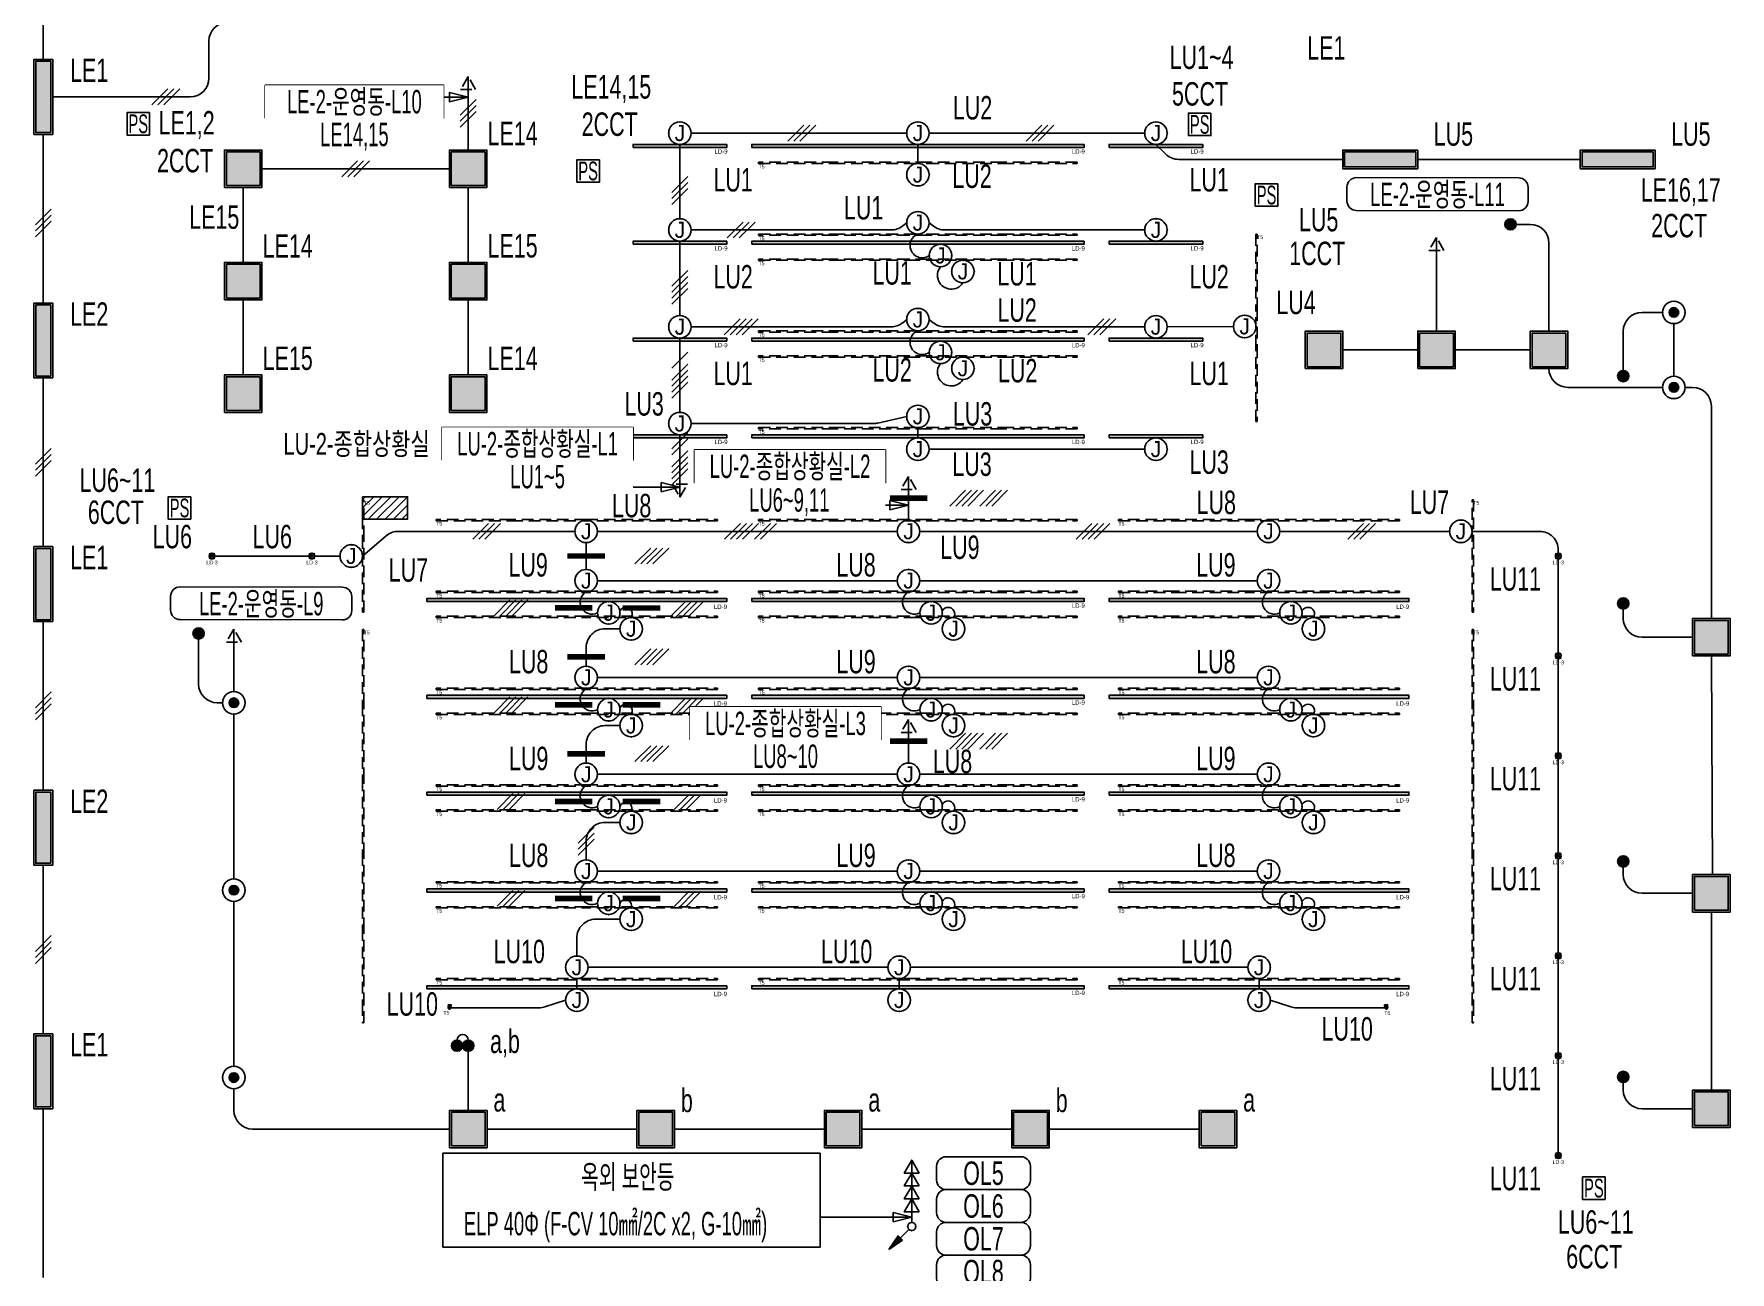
# Model space of a CAD drawing. Header units: millimetres. Extents: x 86947 to 500447, y -530175 to 1059536.
# Drawn here: x 126004 to 153154, y -99159 to -79336 of the extents above; entities that cross this region are included whole.
import ezdxf
from ezdxf.enums import TextEntityAlignment as Align

# ---------------------------------------------------------------- set-up
doc = ezdxf.new("R2010")
doc.units = ezdxf.units.MM
doc.header["$LTSCALE"] = 150
doc.set_wipeout_variables(frame=1)
for name, pattern in [('D1', [3, 1, -1, 1]), ('DASHDOT', [25.4, 12.7, -6.35, 0, -6.35]), ('DASHED2', [0.375, 0.25, -0.125]), ('DH-HID2', [1.2, 0.8, -0.4])]:
    doc.linetypes.add(name, pattern=pattern)
for name, color, linetype in [('------01 Distribution Panel', 3, 'Continuous'), ('------01 Distribution Panel_UPS_Emgency', 232, 'Continuous'), ('------03 Lighting Fixture', 3, 'Continuous'), ('------04 Lighting Switch', 2, 'Continuous'), ('------04 Number of Strands (가닥수)', 1, 'Continuous'), ('-----20 General Symbol', 3, 'Continuous'), ('-----21 Embeded Wire in Ceiling or Wall', 4, 'Continuous'), ('-----23 Concealed or Exposed Wire', 4, 'D1'), ('-----29 Indicator', 1, 'Continuous'), ('6', 6, 'Continuous'), ('e', 1, 'Continuous'), ('ELE4', 3, 'Continuous'), ('FU-FURM', 1, 'DH-HID2'), ('I-C-LIGHT', 10, 'Continuous'), ('I-C-MAIN', 4, 'Continuous')]:
    doc.layers.add(name, color=color, linetype=linetype)
doc.styles.add('ELEC', font='')
doc.styles.get('ELEC').set_extended_font_data('Dotum')

# ---------------------------------------------------------------- blocks, each defined once
blk = doc.blocks.new('*U15')
blk.add_lwpolyline([(150, 0), (-150, 0), (-150, -300), (150, -300)], close=True)
at = {"style": 'ELEC', "width": 0.6}
blk.add_text('PS', height=250, dxfattribs=at).set_placement((0, -150), align=Align.MIDDLE)
blk = doc.blocks.new('*U12')
h = blk.add_hatch(color=256)
edge = h.paths.add_edge_path()
edge.add_arc((0, -75), 75, 0, 360)
blk.add_circle((0, -75), 75)
blk = doc.blocks.new('E16')
at = {"linetype": 'Continuous'}
h = blk.add_hatch(color=256, dxfattribs=at)
h.dxf.hatch_style = 1
h.paths.add_polyline_path([(570, -120), (570, 120), (-570, 120), (-570, -120)])
blk.add_lwpolyline([(600, 150), (-600, 150), (-600, -150), (600, -150)], close=True, dxfattribs=at)
at = {"color": 1, "linetype": 'Continuous'}
blk.add_lwpolyline([(570, 120), (-570, 120), (-570, -120), (570, -120)], close=True, dxfattribs=at)
blk = doc.blocks.new('E21')
h = blk.add_hatch(color=256)
h.dxf.hatch_style = 1
h.paths.add_polyline_path([(-270, 270), (-270, -270), (270, -270), (270, 270)])
blk.add_lwpolyline([(-300, -300), (300, -300), (300, 300), (-300, 300)], close=True)
at = {"color": 1, "linetype": 'Continuous'}
blk.add_lwpolyline([(-270, -270), (270, -270), (270, 270), (-270, 270)], close=True, dxfattribs=at)
blk = doc.blocks.new('D02')
at = {"linetype": 'Continuous'}
for radius in [150, 64.3]:
    blk.add_circle((0, 0), radius, dxfattribs=at)
for p in [(-150, 0), (0, 150), (150, 0), (0, -150)]:
    blk.add_point(p)
blk = doc.blocks.new('G07-1')
blk.add_hatch(color=256).paths.add_polyline_path([(64, 0, 1), (-64, 0, 1)])
blk.add_blockref('D02', (0, 0))
blk = doc.blocks.new('line lt2')
at = {"layer": 'I-C-LIGHT', "ltscale": 0.3, "true_color": 0xfeeab9}
h = blk.add_hatch(color=254, dxfattribs=at)
h.dxf.hatch_style = 1
h.paths.add_polyline_path([(1471994, 279764), (1477314, 279764), (1477314, 279814), (1471994, 279814)])
at = {"layer": 'I-C-LIGHT', "color": 251, "ltscale": 0.3}
blk.add_lwpolyline([(1471994, 279764), (1477314, 279764), (1477314, 279814), (1471994, 279814)], close=True, dxfattribs=at)
at = {"layer": 'I-C-MAIN'}
for points in [[(1471994, 279814), (1477314, 279814)], [(1471994, 279764), (1477314, 279764)]]:
    blk.add_lwpolyline(points, dxfattribs=at)
at = {"color": 9, "insert": (1477117, 279735), "char_height": 70, "width": 560.53, "attachment_point": 1, "line_spacing_factor": 0.45, "style": 'ELEC'}
blk.add_mtext('LD-9', dxfattribs=at)
blk = doc.blocks.new('A$C092A2ABF')
at = {"layer": 'ELE4', "color": 1, "ltscale": 10}
blk.add_lwpolyline([(6, 11), (6, 0), (32, 0), (32, 11)], close=True, dxfattribs=at)
blk.add_circle((19, 26), 11.2, dxfattribs=at)
for centre, start, end in [((-5, 21), 318.5135, 357.6446), ((43, 21), 182.3554, 221.4865)]:
    blk.add_arc(centre, 14.5, start, end, dxfattribs=at)
at = {"layer": 'FU-FURM', "linetype": 'DASHDOT', "ltscale": 30}
for p, q in [((0, 26), (39, 26)), ((19, 6), (19, 45))]:
    blk.add_line(p, q, dxfattribs=at)
blk = doc.blocks.new('LD-3')
at = {"layer": 'I-C-LIGHT', "color": 1}
for p, q in [((851536, 286856), (851443, 286950)), ((851536, 286950), (851443, 286856))]:
    blk.add_line(p, q, dxfattribs=at)
at = {"layer": 'I-C-LIGHT', "color": 5}
for radius in [46.2, 21.1, 15.8]:
    blk.add_circle((851490, 286903), radius, dxfattribs=at)
at = {"layer": 'I-C-LIGHT', "color": 251}
blk.add_circle((851490, 286903), 15, dxfattribs=at)
at = {"layer": 'I-C-LIGHT', "color": 9, "insert": (851490, 286799), "char_height": 60, "width": 195.11, "attachment_point": 5, "style": 'ELEC'}
blk.add_mtext('LD-3', dxfattribs=at)
blk = doc.blocks.new('2F 인테리어')
at = {"layer": 'I-C-LIGHT', "ltscale": 0.3, "true_color": 0xfeeab9}
h = blk.add_hatch(color=254, dxfattribs=at)
h.dxf.hatch_style = 1
h.paths.add_polyline_path([(-116706, -81105), (-116706, -81155), (-115206, -81155), (-115206, -81105)])
h = blk.add_hatch(color=254, dxfattribs=at)
h.dxf.hatch_style = 1
h.paths.add_polyline_path([(-109086, -81105), (-109086, -81155), (-107586, -81155), (-107586, -81105)])
h = blk.add_hatch(color=254, dxfattribs=at)
h.dxf.hatch_style = 1
h.paths.add_polyline_path([(-116706, -82655), (-116706, -82705), (-115206, -82705), (-115206, -82655)])
h = blk.add_hatch(color=254, dxfattribs=at)
h.dxf.hatch_style = 1
h.paths.add_polyline_path([(-109086, -82655), (-109086, -82705), (-107586, -82705), (-107586, -82655)])
h = blk.add_hatch(color=254, dxfattribs=at)
h.dxf.hatch_style = 1
h.paths.add_polyline_path([(-116706, -84205), (-116706, -84255), (-115206, -84255), (-115206, -84205)])
h = blk.add_hatch(color=254, dxfattribs=at)
h.dxf.hatch_style = 1
h.paths.add_polyline_path([(-109086, -84205), (-109086, -84255), (-107586, -84255), (-107586, -84205)])
h = blk.add_hatch(color=254, dxfattribs=at)
h.dxf.hatch_style = 1
h.paths.add_polyline_path([(-116706, -85755), (-116706, -85805), (-115206, -85805), (-115206, -85755)])
h = blk.add_hatch(color=254, dxfattribs=at)
h.dxf.hatch_style = 1
h.paths.add_polyline_path([(-109086, -85755), (-109086, -85805), (-107586, -85805), (-107586, -85755)])
h = blk.add_hatch(color=254, dxfattribs=at)
h.dxf.hatch_style = 1
h.paths.add_polyline_path([(-120006, -88425), (-115206, -88425), (-115206, -88375), (-120006, -88375)])
h = blk.add_hatch(color=254, dxfattribs=at)
h.dxf.hatch_style = 1
h.paths.add_polyline_path([(-109086, -88425), (-104286, -88425), (-104286, -88375), (-109086, -88375)])
h = blk.add_hatch(color=254, dxfattribs=at)
h.dxf.hatch_style = 1
h.paths.add_polyline_path([(-120006, -89975), (-115206, -89975), (-115206, -89925), (-120006, -89925)])
h = blk.add_hatch(color=254, dxfattribs=at)
h.dxf.hatch_style = 1
h.paths.add_polyline_path([(-109086, -89975), (-104286, -89975), (-104286, -89925), (-109086, -89925)])
h = blk.add_hatch(color=254, dxfattribs=at)
h.dxf.hatch_style = 1
h.paths.add_polyline_path([(-120006, -91525), (-115206, -91525), (-115206, -91475), (-120006, -91475)])
h = blk.add_hatch(color=254, dxfattribs=at)
h.dxf.hatch_style = 1
h.paths.add_polyline_path([(-109086, -91525), (-104286, -91525), (-104286, -91475), (-109086, -91475)])
h = blk.add_hatch(color=254, dxfattribs=at)
h.dxf.hatch_style = 1
h.paths.add_polyline_path([(-120006, -93075), (-115206, -93075), (-115206, -93025), (-120006, -93025)])
h = blk.add_hatch(color=254, dxfattribs=at)
h.dxf.hatch_style = 1
h.paths.add_polyline_path([(-109086, -93075), (-104286, -93075), (-104286, -93025), (-109086, -93025)])
h = blk.add_hatch(color=254, dxfattribs=at)
h.dxf.hatch_style = 1
h.paths.add_polyline_path([(-120006, -94625), (-115206, -94625), (-115206, -94575), (-120006, -94575)])
h = blk.add_hatch(color=254, dxfattribs=at)
h.dxf.hatch_style = 1
h.paths.add_polyline_path([(-109086, -94625), (-104286, -94625), (-104286, -94575), (-109086, -94575)])
at = {"layer": 'I-C-LIGHT', "color": 251, "ltscale": 0.3, "elevation": 0}
for points in [[(-116706, -81155), (-115206, -81155), (-115206, -81105), (-116706, -81105), (-116706, -81155)], [(-109086, -81155), (-107586, -81155), (-107586, -81105), (-109086, -81105), (-109086, -81155)], [(-116706, -82705), (-115206, -82705), (-115206, -82655), (-116706, -82655), (-116706, -82705)], [(-109086, -82705), (-107586, -82705), (-107586, -82655), (-109086, -82655), (-109086, -82705)], [(-109086, -84255), (-107586, -84255), (-107586, -84205), (-109086, -84205), (-109086, -84255)], [(-109086, -85805), (-107586, -85805), (-107586, -85755), (-109086, -85755), (-109086, -85805)]]:
    blk.add_lwpolyline(points, dxfattribs=at)
at = {"layer": 'I-C-LIGHT', "linetype": 'DASHED2', "ltscale": 5}
for points in [[(-114696, -81410), (-113496, -81410), (-113496, -81390), (-114696, -81390)], [(-113496, -81410), (-112296, -81410), (-112296, -81390), (-113496, -81390)], [(-112296, -81410), (-111996, -81410), (-111996, -81390), (-112296, -81390)], [(-111996, -81410), (-110796, -81410), (-110796, -81390), (-111996, -81390)], [(-110796, -81410), (-109596, -81410), (-109596, -81390), (-110796, -81390)], [(-114696, -82540), (-113496, -82540), (-113496, -82560), (-114696, -82560)], [(-113496, -82540), (-112296, -82540), (-112296, -82560), (-113496, -82560)], [(-112296, -82540), (-111996, -82540), (-111996, -82560), (-112296, -82560)], [(-111996, -82540), (-110796, -82540), (-110796, -82560), (-111996, -82560)], [(-110796, -82540), (-109596, -82540), (-109596, -82560), (-110796, -82560)], [(-114696, -84090), (-113496, -84090), (-113496, -84110), (-114696, -84110)], [(-113496, -84090), (-112296, -84090), (-112296, -84110), (-113496, -84110)], [(-112296, -84090), (-111996, -84090), (-111996, -84110), (-112296, -84110)], [(-111996, -84090), (-110796, -84090), (-110796, -84110), (-111996, -84110)], [(-110796, -84090), (-109596, -84090), (-109596, -84110), (-110796, -84110)], [(-114696, -85640), (-113496, -85640), (-113496, -85660), (-114696, -85660)], [(-113496, -85640), (-112296, -85640), (-112296, -85660), (-113496, -85660)], [(-112296, -85640), (-111996, -85640), (-111996, -85660), (-112296, -85660)], [(-111996, -85640), (-110796, -85640), (-110796, -85660), (-111996, -85660)], [(-110796, -85640), (-109596, -85640), (-109596, -85660), (-110796, -85660)], [(-121016, -87395), (-121016, -86795), (-121036, -86795), (-121036, -87395)], [(-103276, -87395), (-103276, -86795), (-103256, -86795), (-103256, -87395)], [(-119856, -87130), (-118656, -87130), (-118656, -87110), (-119856, -87110)], [(-118656, -87130), (-117456, -87130), (-117456, -87110), (-118656, -87110)], [(-116256, -87130), (-117456, -87130), (-117456, -87110), (-116256, -87110)], [(-115356, -87130), (-116256, -87130), (-116256, -87110), (-115356, -87110)], [(-114696, -87130), (-113496, -87130), (-113496, -87110), (-114696, -87110)], [(-113496, -87130), (-112296, -87130), (-112296, -87110), (-113496, -87110)], [(-112296, -87130), (-111996, -87130), (-111996, -87110), (-112296, -87110)], [(-111996, -87130), (-110796, -87130), (-110796, -87110), (-111996, -87110)], [(-110796, -87130), (-109596, -87130), (-109596, -87110), (-110796, -87110)], [(-108936, -87130), (-108036, -87130), (-108036, -87110), (-108936, -87110)], [(-108036, -87130), (-106836, -87130), (-106836, -87110), (-108036, -87110)], [(-105636, -87130), (-106836, -87130), (-106836, -87110), (-105636, -87110)], [(-104436, -87130), (-105636, -87130), (-105636, -87110), (-104436, -87110)], [(-121016, -88595), (-121016, -87395), (-121036, -87395), (-121036, -88595)], [(-103276, -88595), (-103276, -87395), (-103256, -87395), (-103256, -88595)], [(-119856, -88680), (-118656, -88680), (-118656, -88660), (-119856, -88660)], [(-118656, -88680), (-117456, -88680), (-117456, -88660), (-118656, -88660)], [(-116256, -88680), (-117456, -88680), (-117456, -88660), (-116256, -88660)], [(-115356, -88680), (-116256, -88680), (-116256, -88660), (-115356, -88660)], [(-114696, -88680), (-113496, -88680), (-113496, -88660), (-114696, -88660)], [(-113496, -88680), (-112296, -88680), (-112296, -88660), (-113496, -88660)], [(-112296, -88680), (-111996, -88680), (-111996, -88660), (-112296, -88660)], [(-111996, -88680), (-110796, -88680), (-110796, -88660), (-111996, -88660)], [(-110796, -88680), (-109596, -88680), (-109596, -88660), (-110796, -88660)], [(-108936, -88680), (-108036, -88680), (-108036, -88660), (-108936, -88660)], [(-108036, -88680), (-106836, -88680), (-106836, -88660), (-108036, -88660)], [(-105636, -88680), (-106836, -88680), (-106836, -88660), (-105636, -88660)], [(-104436, -88680), (-105636, -88680), (-105636, -88660), (-104436, -88660)], [(-119856, -90230), (-118656, -90230), (-118656, -90210), (-119856, -90210)], [(-118656, -90230), (-117456, -90230), (-117456, -90210), (-118656, -90210)], [(-116256, -90230), (-117456, -90230), (-117456, -90210), (-116256, -90210)], [(-115356, -90230), (-116256, -90230), (-116256, -90210), (-115356, -90210)], [(-114696, -90230), (-113496, -90230), (-113496, -90210), (-114696, -90210)], [(-113496, -90230), (-112296, -90230), (-112296, -90210), (-113496, -90210)], [(-112296, -90230), (-111996, -90230), (-111996, -90210), (-112296, -90210)], [(-111996, -90230), (-110796, -90230), (-110796, -90210), (-111996, -90210)], [(-110796, -90230), (-109596, -90230), (-109596, -90210), (-110796, -90210)], [(-108936, -90230), (-108036, -90230), (-108036, -90210), (-108936, -90210)], [(-108036, -90230), (-106836, -90230), (-106836, -90210), (-108036, -90210)], [(-105636, -90230), (-106836, -90230), (-106836, -90210), (-105636, -90210)], [(-104436, -90230), (-105636, -90230), (-105636, -90210), (-104436, -90210)], [(-119856, -91780), (-118656, -91780), (-118656, -91760), (-119856, -91760)], [(-118656, -91780), (-117456, -91780), (-117456, -91760), (-118656, -91760)], [(-116256, -91780), (-117456, -91780), (-117456, -91760), (-116256, -91760)], [(-115356, -91780), (-116256, -91780), (-116256, -91760), (-115356, -91760)], [(-114696, -91780), (-113496, -91780), (-113496, -91760), (-114696, -91760)], [(-113496, -91780), (-112296, -91780), (-112296, -91760), (-113496, -91760)], [(-112296, -91780), (-111996, -91780), (-111996, -91760), (-112296, -91760)], [(-111996, -91780), (-110796, -91780), (-110796, -91760), (-111996, -91760)], [(-110796, -91780), (-109596, -91780), (-109596, -91760), (-110796, -91760)], [(-108936, -91780), (-108036, -91780), (-108036, -91760), (-108936, -91760)], [(-108036, -91780), (-106836, -91780), (-106836, -91760), (-108036, -91760)], [(-105636, -91780), (-106836, -91780), (-106836, -91760), (-105636, -91760)], [(-104436, -91780), (-105636, -91780), (-105636, -91760), (-104436, -91760)], [(-119856, -93330), (-118656, -93330), (-118656, -93310), (-119856, -93310)], [(-118656, -93330), (-117456, -93330), (-117456, -93310), (-118656, -93310)], [(-116256, -93330), (-117456, -93330), (-117456, -93310), (-116256, -93310)], [(-115356, -93330), (-116256, -93330), (-116256, -93310), (-115356, -93310)], [(-114696, -93330), (-113496, -93330), (-113496, -93310), (-114696, -93310)], [(-113496, -93330), (-112296, -93330), (-112296, -93310), (-113496, -93310)], [(-112296, -93330), (-111996, -93330), (-111996, -93310), (-112296, -93310)], [(-111996, -93330), (-110796, -93330), (-110796, -93310), (-111996, -93310)], [(-110796, -93330), (-109596, -93330), (-109596, -93310), (-110796, -93310)], [(-108936, -93330), (-108036, -93330), (-108036, -93310), (-108936, -93310)], [(-108036, -93330), (-106836, -93330), (-106836, -93310), (-108036, -93310)], [(-105636, -93330), (-106836, -93330), (-106836, -93310), (-105636, -93310)], [(-104436, -93330), (-105636, -93330), (-105636, -93310), (-104436, -93310)]]:
    blk.add_lwpolyline(points, close=True, dxfattribs=at)
at = {"layer": 'I-C-LIGHT', "linetype": 'DASHED2', "ltscale": 5, "elevation": 0}
for points in [[(-106736, -82542), (-106736, -83742), (-106716, -83742), (-106716, -82542)], [(-114696, -82960), (-113496, -82960), (-113496, -82940), (-114696, -82940)], [(-113496, -82960), (-112296, -82960), (-112296, -82940), (-113496, -82940)], [(-112296, -82960), (-111996, -82960), (-111996, -82940), (-112296, -82940)], [(-111996, -82960), (-110796, -82960), (-110796, -82940), (-111996, -82940)], [(-110796, -82960), (-109596, -82960), (-109596, -82940), (-110796, -82940)], [(-106736, -84342), (-106736, -83742), (-106716, -83742), (-106716, -84342)], [(-106736, -85542), (-106736, -84342), (-106716, -84342), (-106716, -85542)], [(-114696, -84510), (-113496, -84510), (-113496, -84490), (-114696, -84490)], [(-113496, -84510), (-112296, -84510), (-112296, -84490), (-113496, -84490)], [(-112296, -84510), (-111996, -84510), (-111996, -84490), (-112296, -84490)], [(-111996, -84510), (-110796, -84510), (-110796, -84490), (-111996, -84490)], [(-110796, -84510), (-109596, -84510), (-109596, -84490), (-110796, -84490)], [(-119856, -88280), (-118656, -88280), (-118656, -88260), (-119856, -88260)], [(-118656, -88280), (-117456, -88280), (-117456, -88260), (-118656, -88260)], [(-116256, -88280), (-117456, -88280), (-117456, -88260), (-116256, -88260)], [(-115356, -88280), (-116256, -88280), (-116256, -88260), (-115356, -88260)], [(-114696, -88260), (-113496, -88260), (-113496, -88280), (-114696, -88280)], [(-113496, -88260), (-112296, -88260), (-112296, -88280), (-113496, -88280)], [(-112296, -88260), (-111996, -88260), (-111996, -88280), (-112296, -88280)], [(-111996, -88260), (-110796, -88260), (-110796, -88280), (-111996, -88280)], [(-110796, -88260), (-109596, -88260), (-109596, -88280), (-110796, -88280)], [(-108936, -88280), (-108036, -88280), (-108036, -88260), (-108936, -88260)], [(-108036, -88280), (-106836, -88280), (-106836, -88260), (-108036, -88260)], [(-105636, -88280), (-106836, -88280), (-106836, -88260), (-105636, -88260)], [(-104436, -88280), (-105636, -88280), (-105636, -88260), (-104436, -88260)], [(-121016, -90070), (-121016, -88870), (-121036, -88870), (-121036, -90070)], [(-103276, -90070), (-103276, -88870), (-103256, -88870), (-103256, -90070)], [(-119856, -89830), (-118656, -89830), (-118656, -89810), (-119856, -89810)], [(-118656, -89830), (-117456, -89830), (-117456, -89810), (-118656, -89810)], [(-116256, -89830), (-117456, -89830), (-117456, -89810), (-116256, -89810)], [(-115356, -89830), (-116256, -89830), (-116256, -89810), (-115356, -89810)], [(-114696, -89810), (-113496, -89810), (-113496, -89830), (-114696, -89830)], [(-113496, -89810), (-112296, -89810), (-112296, -89830), (-113496, -89830)], [(-112296, -89810), (-111996, -89810), (-111996, -89830), (-112296, -89830)], [(-111996, -89810), (-110796, -89810), (-110796, -89830), (-111996, -89830)], [(-110796, -89810), (-109596, -89810), (-109596, -89830), (-110796, -89830)], [(-108936, -89830), (-108036, -89830), (-108036, -89810), (-108936, -89810)], [(-108036, -89830), (-106836, -89830), (-106836, -89810), (-108036, -89810)], [(-105636, -89830), (-106836, -89830), (-106836, -89810), (-105636, -89810)], [(-104436, -89830), (-105636, -89830), (-105636, -89810), (-104436, -89810)], [(-121016, -91270), (-121016, -90070), (-121036, -90070), (-121036, -91270)], [(-103276, -91270), (-103276, -90070), (-103256, -90070), (-103256, -91270)], [(-121016, -92470), (-121016, -91270), (-121036, -91270), (-121036, -92470)], [(-119856, -91380), (-118656, -91380), (-118656, -91360), (-119856, -91360)], [(-118656, -91380), (-117456, -91380), (-117456, -91360), (-118656, -91360)], [(-116256, -91380), (-117456, -91380), (-117456, -91360), (-116256, -91360)], [(-115356, -91380), (-116256, -91380), (-116256, -91360), (-115356, -91360)], [(-114696, -91360), (-113496, -91360), (-113496, -91380), (-114696, -91380)], [(-113496, -91360), (-112296, -91360), (-112296, -91380), (-113496, -91380)], [(-112296, -91360), (-111996, -91360), (-111996, -91380), (-112296, -91380)], [(-111996, -91360), (-110796, -91360), (-110796, -91380), (-111996, -91380)], [(-110796, -91360), (-109596, -91360), (-109596, -91380), (-110796, -91380)], [(-108936, -91380), (-108036, -91380), (-108036, -91360), (-108936, -91360)], [(-108036, -91380), (-106836, -91380), (-106836, -91360), (-108036, -91360)], [(-105636, -91380), (-106836, -91380), (-106836, -91360), (-105636, -91360)], [(-104436, -91380), (-105636, -91380), (-105636, -91360), (-104436, -91360)], [(-103276, -92470), (-103276, -91270), (-103256, -91270), (-103256, -92470)], [(-121016, -93670), (-121016, -92470), (-121036, -92470), (-121036, -93670)], [(-103276, -93670), (-103276, -92470), (-103256, -92470), (-103256, -93670)], [(-119856, -92930), (-118656, -92930), (-118656, -92910), (-119856, -92910)], [(-118656, -92930), (-117456, -92930), (-117456, -92910), (-118656, -92910)], [(-116256, -92930), (-117456, -92930), (-117456, -92910), (-116256, -92910)], [(-115356, -92930), (-116256, -92930), (-116256, -92910), (-115356, -92910)], [(-114696, -92910), (-113496, -92910), (-113496, -92930), (-114696, -92930)], [(-113496, -92910), (-112296, -92910), (-112296, -92930), (-113496, -92930)], [(-112296, -92910), (-111996, -92910), (-111996, -92930), (-112296, -92930)], [(-111996, -92910), (-110796, -92910), (-110796, -92930), (-111996, -92930)], [(-110796, -92910), (-109596, -92910), (-109596, -92930), (-110796, -92930)], [(-108936, -92930), (-108036, -92930), (-108036, -92910), (-108936, -92910)], [(-108036, -92930), (-106836, -92930), (-106836, -92910), (-108036, -92910)], [(-105636, -92930), (-106836, -92930), (-106836, -92910), (-105636, -92910)], [(-104436, -92930), (-105636, -92930), (-105636, -92910), (-104436, -92910)], [(-121016, -94870), (-121016, -93670), (-121036, -93670), (-121036, -94870)], [(-103276, -94870), (-103276, -93670), (-103256, -93670), (-103256, -94870)], [(-119856, -94480), (-118656, -94480), (-118656, -94460), (-119856, -94460)], [(-118656, -94480), (-117456, -94480), (-117456, -94460), (-118656, -94460)], [(-116256, -94480), (-117456, -94480), (-117456, -94460), (-116256, -94460)], [(-115356, -94480), (-116256, -94480), (-116256, -94460), (-115356, -94460)], [(-114696, -94460), (-113496, -94460), (-113496, -94480), (-114696, -94480)], [(-113496, -94460), (-112296, -94460), (-112296, -94480), (-113496, -94480)], [(-112296, -94460), (-111996, -94460), (-111996, -94480), (-112296, -94480)], [(-111996, -94460), (-110796, -94460), (-110796, -94480), (-111996, -94480)], [(-110796, -94460), (-109596, -94460), (-109596, -94480), (-110796, -94480)], [(-108936, -94480), (-108036, -94480), (-108036, -94460), (-108936, -94460)], [(-108036, -94480), (-106836, -94480), (-106836, -94460), (-108036, -94460)], [(-105636, -94480), (-106836, -94480), (-106836, -94460), (-105636, -94460)], [(-104436, -94480), (-105636, -94480), (-105636, -94460), (-104436, -94460)], [(-121016, -95170), (-121016, -94870), (-121036, -94870), (-121036, -95170)], [(-103276, -95170), (-103276, -94870), (-103256, -94870), (-103256, -95170)]]:
    blk.add_lwpolyline(points, close=True, dxfattribs=at)
at = {"layer": 'I-C-LIGHT', "color": 251, "ltscale": 0.3}
for points in [[(-116706, -84255), (-115206, -84255), (-115206, -84205), (-116706, -84205), (-116706, -84255)], [(-116706, -85805), (-115206, -85805), (-115206, -85755), (-116706, -85755), (-116706, -85805)]]:
    blk.add_lwpolyline(points, dxfattribs=at)
for points in [[(-120006, -88425), (-115206, -88425), (-115206, -88375), (-120006, -88375)], [(-109086, -88425), (-104286, -88425), (-104286, -88375), (-109086, -88375)], [(-120006, -89975), (-115206, -89975), (-115206, -89925), (-120006, -89925)], [(-109086, -89975), (-104286, -89975), (-104286, -89925), (-109086, -89925)], [(-120006, -91525), (-115206, -91525), (-115206, -91475), (-120006, -91475)], [(-109086, -91525), (-104286, -91525), (-104286, -91475), (-109086, -91475)], [(-120006, -93075), (-115206, -93075), (-115206, -93025), (-120006, -93025)], [(-109086, -93075), (-104286, -93075), (-104286, -93025), (-109086, -93025)], [(-120006, -94625), (-115206, -94625), (-115206, -94575), (-120006, -94575)], [(-109086, -94625), (-104286, -94625), (-104286, -94575), (-109086, -94575)]]:
    blk.add_lwpolyline(points, close=True, dxfattribs=at)
at = {"layer": '6'}
for p, xscale, yscale, zscale, rotation in [((-119673, -94876), -1.799999999999932, 1.799999999999932, 1.799999999999931, 174.3349900450037), ((-104620, -94876), 1.799999999999929, 1.799999999999929, 1.799999999999929, 185.665009955023)]:
    blk.add_blockref('A$C092A2ABF', p, dxfattribs=dict(at, xscale=xscale, yscale=yscale, zscale=zscale, rotation=rotation))
at = {"layer": 'I-C-LIGHT'}
for name, p in [('line lt2', (-1586801, -360919, 0)), ('line lt2', (-1586801, -362469, 0)), ('line lt2', (-1586801, -364019, 0)), ('line lt2', (-1586801, -365569, 0)), ('LD-3', (-974936, -374598)), ('LD-3', (-973336, -374598)), ('LD-3', (-953386, -374598)), ('line lt2', (-1586801, -368189)), ('LD-3', (-953386, -376198)), ('line lt2', (-1586801, -369739)), ('LD-3', (-953386, -377798)), ('line lt2', (-1586801, -371289)), ('LD-3', (-953386, -379398)), ('line lt2', (-1586801, -372839)), ('LD-3', (-953386, -380998)), ('line lt2', (-1586801, -374389)), ('LD-3', (-953386, -382598)), ('LD-3', (-953386, -384198))]:
    blk.add_blockref(name, p, dxfattribs=at)
at = {"color": 9, "char_height": 70, "width": 560.53, "attachment_point": 1, "line_spacing_factor": 0.45, "style": 'ELEC'}
for insert in [(-115403, -81183), (-107783, -81183, 0), (-115403, -82733), (-107783, -82733, 0), (-115403, -84283), (-107783, -84283, 0), (-115403, -85833), (-107783, -85833, 0), (-115412, -88472), (-104492, -88472), (-115412, -90022), (-104492, -90022), (-115412, -91572), (-104492, -91572), (-115412, -93122), (-104492, -93122), (-115412, -94672), (-104492, -94672)]:
    blk.add_mtext('LD-9', dxfattribs=dict(at, insert=insert))
at = {"layer": 'I-C-LIGHT', "color": 9, "char_height": 60, "width": 195.11, "attachment_point": 5, "style": 'ELEC'}
for insert in [(-114649, -81460), (-114649, -82610), (-106669, -82592), (-114649, -83010), (-114649, -84160), (-114649, -84560), (-114649, -85710), (-120969, -86845), (-103209, -86845), (-119809, -87180), (-114649, -87180), (-108889, -87180), (-119809, -88330, 0), (-114649, -88330, 0), (-108889, -88330, 0), (-119809, -88730), (-114649, -88730), (-108889, -88730), (-120969, -88920, 0), (-103209, -88920, 0), (-119809, -89880, 0), (-114649, -89880, 0), (-108889, -89880, 0), (-119809, -90280), (-114649, -90280), (-108889, -90280), (-119809, -91430, 0), (-114649, -91430, 0), (-108889, -91430, 0), (-119809, -91830), (-114649, -91830), (-108889, -91830), (-119809, -92975, 0), (-114649, -92980, 0), (-108889, -92980, 0), (-119809, -93380), (-114649, -93380), (-108889, -93380), (-119809, -94530, 0), (-114649, -94530, 0), (-108889, -94530, 0), (-119694, -95010), (-104633, -95015)]:
    blk.add_mtext('T5', dxfattribs=dict(at, insert=insert))
blk = doc.blocks.new('O04')
blk.add_circle((0, 0), 150)
for p in [(-150, 0), (0, 150), (150, 0), (0, -150)]:
    blk.add_point(p)
at = {"style": 'ELEC'}
blk.add_text('J', height=214, dxfattribs=at).set_placement((0, 0), align=Align.MIDDLE)
blk = doc.blocks.new('*U13')
h = blk.add_hatch(color=256)
edge = h.paths.add_edge_path()
edge.add_arc((-75, -75), 75, 0, 360)
h = blk.add_hatch(color=256)
edge = h.paths.add_edge_path()
edge.add_arc((75, -75), 75, 0, 360)
for centre in [(-75, -75), (75, -75)]:
    blk.add_circle(centre, 75)
blk.add_arc((0, 0), 75, 0, 180)
blk.add_point((150, -75))
blk = doc.blocks.new('O07')
blk.add_lwpolyline([(0, -100), (173, 0), (0, 100)], close=True)
blk = doc.blocks.new('*U44')
at = {"color": 0}
for p, q in [((-186, -106), (26, 106)), ((-106, -106), (106, 106)), ((-26, -106), (186, 106))]:
    blk.add_line(p, q, dxfattribs=at)
blk = doc.blocks.new('*U49')
at = {"color": 0}
for p, q in [((-346, -106), (-134, 106)), ((-266, -106), (-54, 106)), ((-186, -106), (26, 106)), ((-106, -106), (106, 106)), ((54, -106), (266, 106)), ((134, -106), (346, 106))]:
    blk.add_line(p, q, dxfattribs=at)
blk = doc.blocks.new('*U47')
at = {"color": 0}
for p, q in [((-226, -106), (-14, 106)), ((-146, -106), (66, 106)), ((-66, -106), (146, 106)), ((14, -106), (226, 106))]:
    blk.add_line(p, q, dxfattribs=at)
blk = doc.blocks.new('*U50')
at = {"color": 0}
for p, q in [((-386, -106), (-174, 106)), ((-306, -106), (-94, 106)), ((-226, -106), (-14, 106)), ((-146, -106), (66, 106)), ((14, -106), (226, 106)), ((94, -106), (306, 106)), ((174, -106), (386, 106))]:
    blk.add_line(p, q, dxfattribs=at)
blk = doc.blocks.new('*U46')
at = {"color": 0}
for p, q in [((-306, -106), (-94, 106)), ((-226, -106), (-14, 106)), ((-146, -106), (66, 106)), ((-66, -106), (146, 106)), ((94, -106), (306, 106))]:
    blk.add_line(p, q, dxfattribs=at)
blk = doc.blocks.new('A02')
h = blk.add_hatch()
h.set_pattern_fill('ANSI31', color=256, scale=25, style=0)
h.set_pattern_definition([(45, (-2000, -19200), (-56.1266, 56.1266), [])])
h.paths.add_polyline_path([(-300, 300), (-300, 0), (300, 0), (300, 300)])
blk.add_lwpolyline([(300, 0), (-300, 0), (-300, 300), (300, 300)], close=True)
blk = doc.blocks.new('O01')
blk.add_hatch(color=256).paths.add_polyline_path([(-149, -218), (-218, -149), (-368, -368)])
blk.add_line((-46, -46), (-184, -184))
blk.add_lwpolyline([(-368, -368), (-149, -218), (-218, -149), (-368, -368)])
blk.add_circle((0, 0), 65)
for p in [(-65, 0), (-65, 0), (0, 65), (0, 65), (65, 0), (65, 0), (0, -65), (0, -65)]:
    blk.add_point(p)

msp = doc.modelspace()

# ---------------------------------------------------------------- linework, layer by layer
at = {"layer": '------01 Distribution Panel', "color": 1}
for points in [[(129705, -80683), (132560, -80683), (132560, -80158), (129705, -80158)], [(132538, -86160), (135593, -86160), (135593, -85635), (132538, -85635)], [(136579, -86522), (139633, -86522), (139633, -85997), (136579, -85997)], [(136506, -90637), (139561, -90637), (139561, -90112), (136506, -90112)]]:
    msp.add_lwpolyline(points, close=True, dxfattribs=at)
at = {"layer": '-----21 Embeded Wire in Ceiling or Wall'}
for p, q in [((128804, -80045), (128804, -79450)), ((126304, -80345), (128504, -80345)), ((149729, -82385), (149954, -82385)), ((150254, -84095), (150254, -82685)), ((152074, -83795), (151744, -83795)), ((151444, -84725), (151444, -84095)), ((152254, -83975), (152254, -84815)), ((152074, -84995), (150554, -84995)), ((152434, -84995), (152554, -84995)), ((152854, -88695), (152854, -85295)), ((151444, -88545), (151444, -88695)), ((128639, -89025), (128639, -89745)), ((152554, -88995), (151744, -88995)), ((152872, -92797), (152854, -89295)), ((129024, -90045), (128939, -90045)), ((151444, -92675), (151444, -92795)), ((152554, -93095), (151744, -93095)), ((152854, -93395), (152854, -96245)), ((129204, -96225), (129204, -96570)), ((151444, -96125), (151444, -96245)), ((152554, -96545), (151744, -96545)), ((132656, -96870), (129504, -96870)), ((140055, -98365), (140055, -97365))]:
    msp.add_line(p, q, dxfattribs=at)
for points in [[(126154, -77045), (126154, -79745)], [(132954, -81195), (132954, -80020)], [(126154, -80945), (126154, -83645)], [(136344, -81105), (136344, -82295)], [(136524, -80925), (139974, -80925)], [(140154, -81105), (140154, -81410)], [(140334, -80925), (143784, -80925)], [(148154, -81345), (150754, -81345)], [(129654, -81495), (132654, -81495)], [(129354, -81795), (129354, -82995)], [(132954, -81795), (132954, -82995)], [(136344, -82655), (136344, -83845)], [(148454, -84095), (148454, -82595)], [(129354, -83595), (129354, -84795)], [(132954, -84795), (132954, -83595)], [(144144, -84025), (145204, -84020)], [(136344, -84205), (136344, -85395)], [(146954, -84395), (148154, -84395)], [(148754, -84395), (149954, -84395)], [(126154, -84845), (126154, -87545)], [(136344, -85755), (136344, -86755)], [(140154, -85640), (140154, -85805)], [(140334, -85985), (143784, -85985)], [(140004, -87120), (140004, -86420)], [(135024, -87300), (139824, -87300)], [(140184, -87300), (145584, -87300)], [(145944, -87300), (148664, -87300)], [(134844, -87480), (134844, -87910)], [(128900, -87695), (130407, -87695)], [(130500, -87695), (130904, -87695)], [(150404, -87741), (150404, -89249)], [(135024, -88090), (139824, -88090)], [(140184, -88090), (145584, -88090)], [(126154, -88745), (126154, -91445)], [(150404, -89341), (150404, -90849)], [(135024, -89640), (139824, -89640)], [(140184, -89640), (145584, -89640)], [(140004, -91010), (140004, -90310)], [(150404, -90941), (150404, -92449)], [(135024, -91190), (139824, -91190)], [(140184, -91190), (145584, -91190)], [(150404, -92541), (150404, -94049)], [(126154, -92645), (126154, -95345)], [(135024, -92740), (139824, -92740)], [(140184, -92740), (145584, -92740)], [(150404, -94141), (150404, -95649)], [(134694, -94460), (134694, -94625)], [(134874, -94280), (139674, -94280)], [(139854, -94460), (139854, -94625)], [(140034, -94280), (145434, -94280)], [(145614, -94460), (145614, -94625)], [(132956, -96570), (132956, -95625)], [(150404, -95741), (150404, -97249)], [(126154, -96545), (126154, -99245)], [(133256, -96870), (135656, -96870)], [(136256, -96870), (138656, -96870)], [(139256, -96870), (141656, -96870)], [(142256, -96870), (144656, -96870)]]:
    msp.add_lwpolyline(points, dxfattribs=at)
for points in [[(143964, -81105), (144116, -81257, 0.198841), (144328, -81345), (146954, -81345)], [(136524, -82475), (139724, -82475, 0.169387), (139911, -82410), (139974, -82360)], [(140334, -82360), (140396, -82410, 0.169387), (140583, -82475), (140583, -82475), (143784, -82475)], [(140154, -82540, 1.131986), (140334, -82885)], [(140514, -83065, 1.052583), (140874, -83320)], [(136524, -84025), (139724, -84025, 0.169387), (139911, -83960), (139974, -83910)], [(140154, -84090, 1.131986), (140334, -84435)], [(140334, -83910), (140396, -83960, 0.169387), (140583, -84025), (140583, -84025), (143784, -84025)], [(140514, -84615, 1.052583), (140874, -84870)], [(136524, -85575), (139446, -85575, 0.057317), (139514, -85567), (139974, -85460)], [(134664, -87300), (131838, -87300, 0.178067), (131644, -87371), (131264, -87695)], [(149024, -87300), (150104, -87300, -0.414214), (150404, -87600), (150404, -87649)], [(134844, -88270, 0.980226), (135024, -88605)], [(140004, -88270, 0.980226), (140184, -88605)], [(145764, -88270, 0.980226), (145944, -88605)], [(135564, -88680, 1.040999), (135386, -88570)], [(140724, -88680, 1.040999), (140546, -88570)], [(146484, -88680, 1.040999), (146306, -88570)], [(135384, -88860), (135144, -88860, 0.414214), (134844, -89160), (134844, -89460)], [(134844, -89820, 0.980226), (135024, -90155)], [(140004, -89820, 0.980226), (140184, -90155)], [(145764, -89820, 0.980226), (145944, -90155)], [(135564, -90230, 1.040999), (135386, -90120)], [(140724, -90230, 1.040999), (140546, -90120)], [(146484, -90230, 1.040999), (146306, -90120)], [(135384, -90410), (135144, -90410, 0.414214), (134844, -90710), (134844, -91010)], [(134844, -91370, 0.980226), (135024, -91705)], [(140004, -91370, 0.980226), (140184, -91705)], [(145764, -91370, 0.980226), (145944, -91705)], [(135564, -91780, 1.086726), (135384, -91705)], [(140724, -91780, 1.040999), (140546, -91670)], [(146484, -91780, 1.040999), (146306, -91670)], [(135384, -91960), (135144, -91960, 0.414214), (134844, -92260), (134844, -92560)], [(134844, -92920, 0.980226), (135024, -93255)], [(140004, -92920, 0.980226), (140184, -93255)], [(145764, -92920, 0.980226), (145944, -93255)], [(135564, -93330, 0.992299), (135384, -93255)], [(140724, -93330, 1.040999), (140546, -93220)], [(146484, -93330, 1.040999), (146306, -93220)], [(135384, -93510), (134994, -93510, 0.414214), (134694, -93810), (134694, -94100)], [(132677, -94929), (134090, -94929, 0.079837), (134184, -94914), (134514, -94805)], [(147630, -94929), (146217, -94929, -0.079837), (146123, -94914), (145794, -94805)]]:
    msp.add_lwpolyline(points, format="xyb", dxfattribs=at)
at = {"layer": '-----21 Embeded Wire in Ceiling or Wall', "elevation": 0}
for points in [[(129204, -89865), (129204, -88865)], [(129204, -90225), (129204, -92865)], [(129204, -93225), (129204, -95865)]]:
    msp.add_lwpolyline(points, dxfattribs=at)
at = {"layer": '-----21 Embeded Wire in Ceiling or Wall'}
for centre, start, end in [((129104, -79450), 90, 180), ((128504, -80045), 270, 0), ((149954, -82685), 0, 90), ((151744, -84095), 90, 180), ((150554, -84695), 180, 270), ((152554, -85295), 0, 90), ((151744, -88695), 180, 270), ((128939, -89745), 180, 270), ((151744, -92795), 180, 270), ((151744, -96245), 180, 270), ((129504, -96570), 180, 270)]:
    msp.add_arc(centre, 300, start, end, dxfattribs=at)
at = {"layer": '-----29 Indicator'}
msp.add_line((132954, -80348), (132560, -80348), dxfattribs=at)
at = {"layer": '-----29 Indicator', "color": 1}
for p, q in [((132954, -80348), (132654, -80273)), ((132654, -80273), (132654, -80423)), ((132654, -80423), (132954, -80348)), ((136344, -86591), (136044, -86516)), ((136044, -86516), (136044, -86666)), ((136044, -86666), (136344, -86591)), ((140058, -98281), (138587, -98281)), ((140058, -98281), (139758, -98206)), ((139758, -98206), (139758, -98356)), ((139758, -98356), (140058, -98281))]:
    msp.add_line(p, q, dxfattribs=at)
msp.add_lwpolyline([(132550, -97258), (132550, -98758), (138587, -98758), (138587, -97258)], close=True, dxfattribs=at)
at = {"color": 1, "linetype": 'Continuous'}
for points in [[(147021, -82012, 0.414214), (147171, -82162), (149771, -82167, 0.414214), (149921, -82017), (149921, -81792, 0.414214), (149771, -81642), (147171, -81637, 0.414214), (147021, -81787)], [(128192, -88564, 0.414214), (128342, -88714), (130942, -88719, 0.414214), (131092, -88569), (131092, -88344, 0.414214), (130942, -88194), (128342, -88189, 0.414214), (128192, -88339)], [(140453, -97688, 0.414214), (140603, -97838), (141803, -97838, 0.414214), (141953, -97688), (141953, -97463, 0.414214), (141803, -97313), (140603, -97313, 0.414214), (140453, -97463)], [(140453, -98213, 0.414214), (140603, -98363), (141803, -98363, 0.414214), (141953, -98213), (141953, -97988, 0.414214), (141803, -97838), (140603, -97838, 0.414214), (140453, -97988)], [(140453, -98738, 0.414214), (140603, -98888), (141803, -98888, 0.414214), (141953, -98738), (141953, -98513, 0.414214), (141803, -98363), (140603, -98363, 0.414214), (140453, -98513)], [(140453, -99263, 0.414214), (140603, -99413), (141803, -99413, 0.414214), (141953, -99263), (141953, -99038, 0.414214), (141803, -98888), (140603, -98888, 0.414214), (140453, -99038)]]:
    msp.add_lwpolyline(points, format="xyb", close=True, dxfattribs=at)
at = {"layer": 'e'}
for points in [[(141804, -86770, 0, 0, 0), (140304, -86770, 90, 90, 0), (139704, -86770, 0, 0, 0)], [(136644, -87695, 0, 0, 0), (135144, -87695, 90, 90, 0), (134544, -87695, 0, 0, 0)], [(132842, -88526, 0, 0, 0), (134342, -88526, 90, 90, 0), (134942, -88526, 0, 0, 0)], [(137529, -88527, 0, 0, 0), (136029, -88527, 90, 90, 0), (135429, -88527, 0, 0, 0)], [(136644, -89310, 0, 0, 0), (135144, -89310, 90, 90, 0), (134544, -89310, 0, 0, 0)], [(132842, -90076, 0, 0, 0), (134342, -90076, 90, 90, 0), (134942, -90076, 0, 0, 0)], [(137529, -90077, 0, 0, 0), (136029, -90077, 90, 90, 0), (135429, -90077, 0, 0, 0)], [(141804, -90660, 0, 0, 0), (140304, -90660, 90, 90, 0), (139704, -90660, 0, 0, 0)], [(136644, -90860, 0, 0, 0), (135144, -90860, 90, 90, 0), (134544, -90860, 0, 0, 0)], [(132842, -91626, 0, 0, 0), (134342, -91626, 90, 90, 0), (134942, -91626, 0, 0, 0)], [(137529, -91627, 0, 0, 0), (136029, -91627, 90, 90, 0), (135429, -91627, 0, 0, 0)], [(132842, -93176, 0, 0, 0), (134342, -93176, 90, 90, 0), (134942, -93176, 0, 0, 0)], [(137529, -93177, 0, 0, 0), (136029, -93177, 90, 90, 0), (135429, -93177, 0, 0, 0)]]:
    msp.add_lwpolyline(points, format="xyseb", dxfattribs=at)

# ---------------------------------------------------------------- block references
at = {"layer": '------01 Distribution Panel_UPS_Emgency', "xscale": 1.2, "yscale": 1.2, "zscale": 1.2, "rotation": 180}
msp.add_blockref('A02', (131624, -86745), dxfattribs=at)
at = {"layer": '------03 Lighting Fixture', "rotation": 270}
for p in [(126154, -80345), (126154, -84245), (126154, -88145), (126154, -92045), (126154, -95945)]:
    msp.add_blockref('E16', p, dxfattribs=at)
at = {"layer": '------03 Lighting Fixture'}
for name, p in [('E21', (129354, -81495)), ('E21', (132954, -81495)), ('E16', (147554, -81345)), ('E16', (151354, -81345)), ('E21', (129354, -83295)), ('E21', (132954, -83295)), ('E21', (146654, -84395)), ('E21', (148454, -84395)), ('E21', (150254, -84395)), ('E21', (129354, -85095)), ('E21', (132954, -85095)), ('E21', (152854, -88995)), ('E21', (152854, -93095)), ('E21', (152854, -96545)), ('E21', (132956, -96870)), ('E21', (135956, -96870)), ('E21', (138956, -96870)), ('E21', (141956, -96870)), ('E21', (144956, -96870))]:
    msp.add_blockref(name, p, dxfattribs=at)
at = {"layer": '------03 Lighting Fixture', "xscale": 1.2, "yscale": 1.2, "zscale": 1.2}
for p in [(152254, -83795), (152254, -84995), (129204, -90045), (129204, -93045), (129204, -96045)]:
    msp.add_blockref('G07-1', p, dxfattribs=at)
at = {"layer": '------04 Lighting Switch'}
msp.add_blockref('2F 인테리어', (252300, 0), dxfattribs=at)
at = {"layer": '------04 Lighting Switch', "xscale": 1.2, "yscale": 1.2, "zscale": 1.2}
for name, p in [('*U15', (127674, -80595)), ('*U15', (144664, -80605)), ('*U15', (134874, -81350)), ('*U15', (145734, -81735)), ('*U12', (149639, -82295)), ('*U15', (128334, -86745)), ('*U12', (128639, -88845)), ('*U13', (132866, -95445)), ('*U15', (150974, -97635))]:
    msp.add_blockref(name, p, dxfattribs=at)
at = {"layer": '------04 Lighting Switch', "xscale": 1.2, "yscale": 1.2, "zscale": 1.2, "rotation": 89.99999999999999}
for p in [(151354, -84815), (151354, -88455), (151354, -92585), (151354, -96035)]:
    msp.add_blockref('*U12', p, dxfattribs=at)
at = {"layer": '------04 Number of Strands (가닥수)', "xscale": 1.2, "yscale": 1.2, "zscale": 1.2}
for name, p in [('*U44', (128114, -80345)), ('*U44', (138297, -80925)), ('*U44', (142107, -80925)), ('*U44', (131154, -81495)), ('*U44', (137323, -82475)), ('*U47', (137323, -84025)), ('*U44', (143098, -84025)), ('*U50', (141126, -86770)), ('*U44', (133251, -87300)), ('*U49', (137472, -87300)), ('*U47', (142956, -87300)), ('*U44', (147256, -87300)), ('*U47', (135894, -87695)), ('*U47', (133640, -88526)), ('*U47', (136458, -88544)), ('*U47', (135894, -89310)), ('*U47', (133640, -90076)), ('*U47', (136458, -90094)), ('*U50', (141126, -90660)), ('*U47', (135894, -90860)), ('*U44', (133640, -91626)), ('*U44', (136458, -91644)), ('*U44', (133640, -93176)), ('*U44', (136458, -93194))]:
    msp.add_blockref(name, p, dxfattribs=at)
at = {"layer": '------04 Number of Strands (가닥수)', "xscale": -1.2, "yscale": 1.2, "zscale": 1.2}
for name, p, rotation in [('*U44', (132954, -80607), 270), ('*U44', (136344, -81844), 90), ('*U44', (126154, -82363), 90), ('*U47', (136344, -83394), 90), ('*U46', (136344, -84800), 270), ('*U49', (136344, -86140), 270), ('*U44', (126154, -86195), 90), ('*U44', (126154, -90095), 90), ('*U44', (134844, -92260), 90), ('*U44', (126154, -93995), 90)]:
    msp.add_blockref(name, p, dxfattribs=dict(at, rotation=rotation))
at = {"layer": '-----20 General Symbol', "xscale": 1.2, "yscale": 1.2, "zscale": 1.2}
for p in [(136344, -80925), (140154, -80925), (143964, -80925), (140154, -81590), (140154, -82360), (136344, -82475), (143964, -82475), (140514, -82885), (140874, -83140), (136344, -84025), (140154, -83910), (143964, -84025), (145384, -84020), (140514, -84435), (140874, -84690), (136344, -85575), (140154, -85460), (140154, -85985), (143964, -85985), (134844, -87300), (140004, -87300), (145764, -87300), (148844, -87300), (131084, -87695), (134844, -88090), (140004, -88090), (145764, -88090), (135204, -88605), (140364, -88605), (146124, -88605), (135564, -88860), (140724, -88860), (146484, -88860), (134844, -89640), (140004, -89640), (145764, -89640), (135204, -90155), (140364, -90155), (146124, -90155), (135564, -90410), (140724, -90410), (146484, -90410), (134844, -91190), (140004, -91190), (145764, -91190), (135204, -91705), (140364, -91705), (146124, -91705), (135564, -91960), (140724, -91960), (146484, -91960), (134844, -92740), (140004, -92740), (145764, -92740), (135204, -93255), (140364, -93255), (146124, -93255), (135564, -93510), (140724, -93510), (146484, -93510), (134694, -94280), (139854, -94280), (145614, -94280), (134694, -94805), (139854, -94805), (145614, -94805)]:
    msp.add_blockref('O04', p, dxfattribs=at)
at = {"layer": '-----20 General Symbol'}
msp.add_blockref('O01', (140055, -98430), dxfattribs=at)
at = {"layer": '-----21 Embeded Wire in Ceiling or Wall', "xscale": 1.199999999953434, "yscale": 1.199999999953434, "zscale": 1.199999999953434, "rotation": 90}
for p in [(140055, -97573), (140055, -97781), (140055, -97989), (140055, -98196)]:
    msp.add_blockref('O07', p, dxfattribs=at)
at = {"layer": '-----23 Concealed or Exposed Wire', "xscale": 1.199999999953434, "yscale": 1.199999999953434, "zscale": 1.199999999953434}
for p, rotation in [((132954, -80228), 89.99999999999999), ((148454, -82803), 89.99999999999999), ((136344, -86547), 270), ((140004, -86628), 89.99999999999999), ((129204, -89073), 89.99999999999999), ((140004, -90518), 89.99999999999999)]:
    msp.add_blockref('O07', p, dxfattribs=dict(at, rotation=rotation))

# ---------------------------------------------------------------- texts
at = {"layer": '------04 Lighting Switch', "style": 'ELEC', "width": 0.7}
for s, p in [('LU1~4', (144694, -79712)), ('LE1', (146691, -79560)), ('LE1', (126888, -79919)), ('LE14,15', (135245, -80219)), ('LU2', (141028, -80518)), ('5CCT', (144669, -80296)), ('LE1,2', (128448, -80791)), ('2CCT', (135220, -80781)), ('LE14', (133666, -80931)), ('LU5', (148725, -80942, 0)), ('LU5', (152525, -80942, 0)), ('2CCT', (128423, -81365)), ('LU2', (141020, -81614, 0)), ('LU1', (137195, -81674)), ('LU1', (144815, -81674, 0)), ('LE16,17', (152364, -81866)), ('LU1', (139284, -82122, 0)), ('LE15', (128890, -82272)), ('LU5', (146569, -82312)), ('2CCT', (152339, -82405)), ('LE14', (130066, -82731)), ('LE15', (133666, -82731)), ('1CCT', (146545, -82850)), ('LU2', (137195, -83224)), ('LU1', (139740, -83165, 0)), ('LU1', (141740, -83179, 0)), ('LU2', (144815, -83224, 0)), ('LU2', (141741, -83757, 0)), ('LU4', (146206, -83638, 0)), ('LE2', (126888, -83819)), ('LE15', (130066, -84531)), ('LE14', (133666, -84531)), ('LU1', (137195, -84774, 0)), ('LU2', (139740, -84715, 0)), ('LU2', (141750, -84727, 0)), ('LU1', (144815, -84774, 0)), ('LU3', (135771, -85259, 0)), ('LU3', (141028, -85419, 0)), ('LU3', (141020, -86225)), ('LU3', (144815, -86192, 0)), ('LU6~11', (127340, -86481)), ('6CCT', (127315, -86994)), ('LU8', (144929, -86836, 0)), ('LU7', (148341, -86836, 0)), ('LU6', (128219, -87384, 0)), ('LU6', (129819, -87384, 0)), ('LU9', (140825, -87554, 0)), ('LE1', (126888, -87719)), ('LU9', (133914, -87836, 0)), ('LU8', (139163, -87836, 0)), ('LU9', (144923, -87836, 0)), ('LU7', (131998, -87921, 0)), ('LU11', (149718, -88064, 0)), ('LU8', (133923, -89386, 0)), ('LU9', (139163, -89386, 0)), ('LU8', (144923, -89386, 0)), ('LU11', (149718, -89664, 0)), ('LU9', (133923, -90936, 0)), ('LU8', (140707, -90983, 0)), ('LU9', (144923, -90936, 0)), ('LU11', (149718, -91264, 0)), ('LE2', (126888, -91619)), ('LU8', (133923, -92486, 0)), ('LU9', (139163, -92486, 0)), ('LU8', (144923, -92486, 0)), ('LU11', (149718, -92864, 0)), ('LU10', (133773, -94026, 0)), ('LU10', (139013, -94026, 0)), ('LU10', (144773, -94026, 0)), ('LU11', (149718, -94464, 0)), ('LU10', (132061, -94867, 0)), ('a,b', (133544, -95490)), ('LU10', (147025, -95265, 0)), ('LE1', (126888, -95519)), ('LU11', (149718, -96064, 0)), ('a', (133455, -96404)), ('b', (136455, -96404)), ('a', (139455, -96404)), ('b', (142455, -96404)), ('a', (145455, -96404)), ('LU11', (149718, -97664, 0)), ('LU6~11', (151004, -98357)), ('6CCT', (150979, -98913))]:
    msp.add_text(s, height=375, dxfattribs=at).set_placement(p, align=Align.MIDDLE)
at = {"linetype": 'Continuous', "style": 'ELEC'}
for s, width, p in [('LE-2-운영동-L11', 0.6, (148471, -81902)), ('LE-2-운영동-L9', 0.6, (129642, -88454)), ('OL5', 0.7, (141203, -97576)), ('OL6', 0.7, (141203, -98101)), ('OL7', 0.7, (141203, -98626)), ('OL8', 0.7, (141203, -99151))]:
    msp.add_text(s, height=375, dxfattribs=dict(at, width=width)).set_placement(p, align=Align.MIDDLE)
at = {"linetype": 'Continuous', "style": 'ELEC', "width": 0.6}
for s, p in [('옥외 보안등 ', (134763, -97633)), ('ELP 40Φ (F-CV 10㎟/2C x2, G-10㎟)', (132886, -98383))]:
    msp.add_text(s, height=375, dxfattribs=at).set_placement(p, align=Align.MIDDLE_LEFT)

# ---------------------------------------------------------------- next in the draw order: wipeouts: each hides what was drawn before it
at = {"color": 1}
for points in [[(129705, -80683), (132560, -80683), (132560, -80158), (129705, -80158)], [(132538, -86160), (135593, -86160), (135593, -85635), (132538, -85635)], [(136579, -86522), (139633, -86522), (139633, -85997), (136579, -85997)], [(136506, -90637), (139561, -90637), (139561, -90112), (136506, -90112)]]:
    msp.add_wipeout(points, dxfattribs=at)

# ---------------------------------------------------------------- next in the draw order: wipeouts: each hides what was drawn before it
for points in [[(129705, -81208), (132560, -81208), (132560, -80683), (129705, -80683)], [(132538, -86685), (135593, -86685), (135593, -86160), (132538, -86160)], [(136579, -87047), (139633, -87047), (139633, -86522), (136579, -86522)], [(136506, -91162), (139561, -91162), (139561, -90637), (136506, -90637)]]:
    msp.add_wipeout(points, dxfattribs=at)

# ---------------------------------------------------------------- next in the draw order: linework, layer by layer
at = {"layer": '-----29 Indicator'}
for p, q in [((136344, -86591), (135593, -86591)), ((140004, -86880), (139633, -86880))]:
    msp.add_line(p, q, dxfattribs=at)
at = {"layer": '-----29 Indicator', "color": 1}
for p, q in [((140004, -86880), (139704, -86805)), ((139704, -86805), (139704, -86955)), ((139704, -86955), (140004, -86880))]:
    msp.add_line(p, q, dxfattribs=at)

# ---------------------------------------------------------------- next in the draw order: texts
at = {"layer": '------04 Lighting Switch', "style": 'ELEC', "width": 0.7}
msp.add_text('LU8', height=375, dxfattribs=at).set_placement((135571, -86887, 0), align=Align.MIDDLE)
at = {"style": 'ELEC', "width": 0.6}
for s, p in [('LE-2-운영동-L10', (131133, -80421)), ('LE14,15', (131133, -80946)), ('LU-2-종합상황실-L1', (134066, -85898)), ('LU-2-종합상황실-L2', (138106, -86259)), ('LU1~5', (134066, -86423)), ('LU6~9,11', (138095, -86798)), ('LU-2-종합상황실-L3', (138034, -90375)), ('LU8~10', (138034, -90900))]:
    msp.add_text(s, height=375, dxfattribs=at).set_placement(p, align=Align.MIDDLE_CENTER)

# ---------------------------------------------------------------- next in the draw order: wipeouts: each hides what was drawn before it
at = {"color": 1}
msp.add_wipeout([(129810, -86163), (132526, -86163), (132526, -85638), (129810, -85638)], dxfattribs=at).dxf.layer = '------01 Distribution Panel'

# ---------------------------------------------------------------- next in the draw order: texts
at = {"layer": '------01 Distribution Panel_UPS_Emgency', "style": 'ELEC', "width": 0.7}
msp.add_text('LU-2-종합상황실', height=350, dxfattribs=at).set_placement((131168, -85900), align=Align.MIDDLE_CENTER)

doc.saveas('drawing.dxf')
